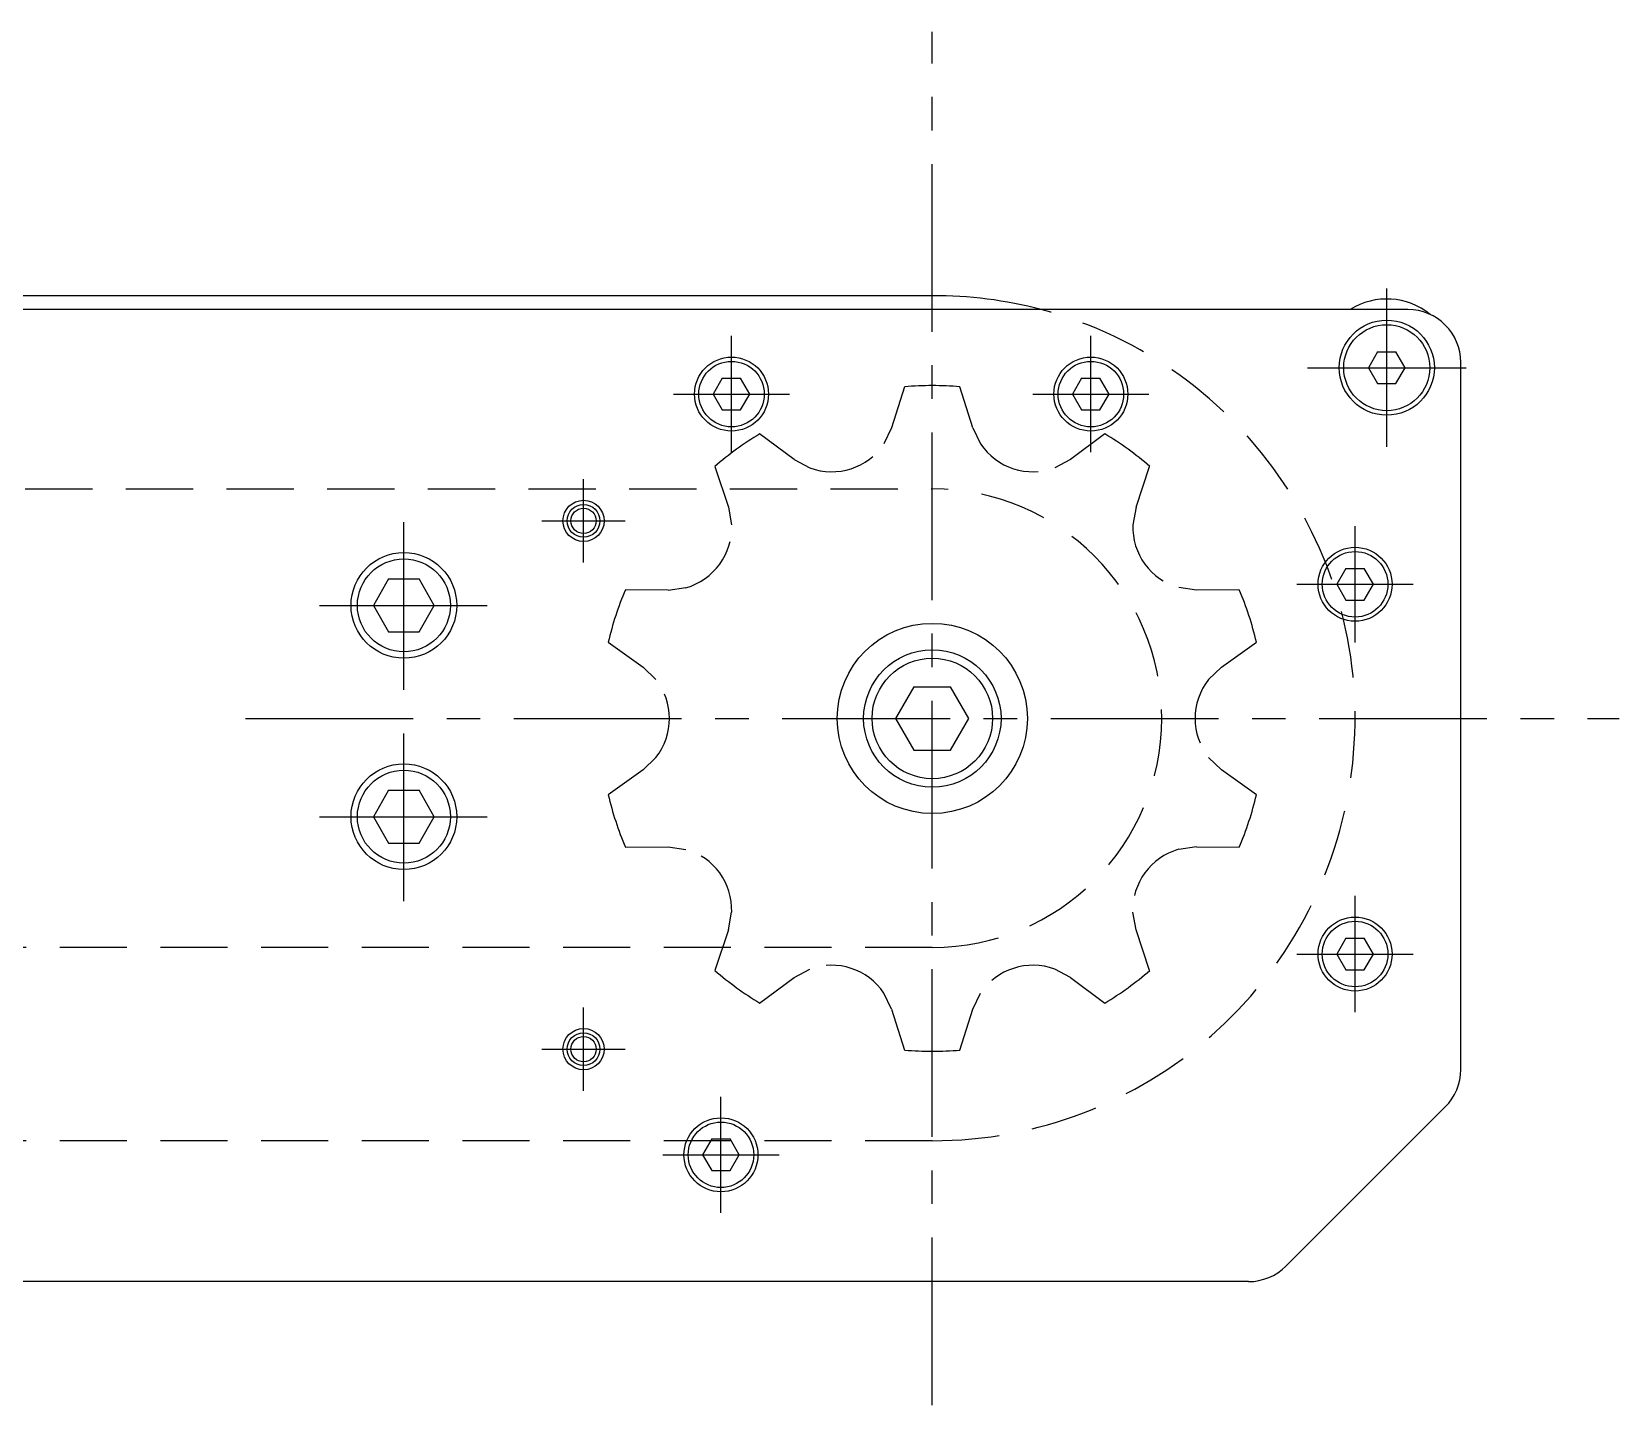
# Model space of a CAD drawing. Extents: x 0 to 4374, y -8 to 1531.
# Drawn here: x 3597.8 to 3748, y 176 to 306 of the extents above; entities that cross this region are included whole.
import ezdxf

# ---------------------------------------------------------------- set-up
doc = ezdxf.new("R2010")
doc.units = 0
doc.header["$LTSCALE"] = 0.5
doc.linetypes.add('CENTER', pattern=[50.8, 31.75, -6.35, 6.35, -6.35])
doc.linetypes.add('DASHED', pattern=[19.05, 12.7, -6.35])
for name, color, linetype in [('MSM_CENTER', 1, 'CENTER'), ('MSM_CONTINUOUS', 7, 'CONTINUOUS'), ('MSM_DASHED', 4, 'DASHED')]:
    doc.layers.add(name, color=color, linetype=linetype)

msp = doc.modelspace()

# ---------------------------------------------------------------- linework, layer by layer
at = {"layer": 'MSM_CENTER'}
for p, q in [((3683.05, 176.01), (3683.05, 306.01)), ((3726.05, 266.71), (3726.05, 281.71)), ((3664.05, 266.21), (3664.05, 277.21)), ((3698.05, 266.21), (3698.05, 277.21)), ((3718.55, 274.21), (3733.55, 274.21)), ((3658.55, 271.71), (3669.55, 271.71)), ((3692.55, 271.71), (3703.55, 271.71)), ((3650.05, 255.76), (3650.05, 263.66)), ((3633.05, 243.71), (3633.05, 259.71)), ((3646.1, 259.71), (3654, 259.71)), ((3723.05, 248.21), (3723.05, 259.21)), ((3717.55, 253.71), (3728.55, 253.71)), ((3625.05, 251.71), (3641.05, 251.71)), ((3618.05, 241.01), (3748.05, 241.01)), ((3633.05, 223.71), (3633.05, 239.71)), ((3625.05, 231.71), (3641.05, 231.71)), ((3723.05, 213.21), (3723.05, 224.21)), ((3717.55, 218.71), (3728.55, 218.71)), ((3650.05, 205.76), (3650.05, 213.66)), ((3646.1, 209.71), (3654, 209.71)), ((3663.05, 194.21), (3663.05, 205.21)), ((3657.55, 199.71), (3668.55, 199.71))]:
    msp.add_line(p, q, dxfattribs=at)
at = {"layer": 'MSM_CONTINUOUS'}
for p, q in [((3683.05, 281.01), (673.05, 281.01)), ((3728.05, 279.71), (628.05, 279.71)), ((3725.18, 275.71), (3724.31, 274.21)), ((3725.18, 275.71), (3726.91, 275.71)), ((3727.78, 274.21), (3726.91, 275.71)), ((3724.31, 274.21), (3725.18, 272.71)), ((3726.91, 272.71), (3727.78, 274.21)), ((3733.05, 207.78), (3733.05, 274.71)), ((3663.18, 273.21), (3662.31, 271.71)), ((3663.18, 273.21), (3664.91, 273.21)), ((3665.78, 271.71), (3664.91, 273.21)), ((3697.18, 273.21), (3696.31, 271.71)), ((3697.18, 273.21), (3698.91, 273.21)), ((3699.78, 271.71), (3698.91, 273.21)), ((3725.18, 272.71), (3726.91, 272.71)), ((3662.31, 271.71), (3663.18, 270.21)), ((3664.91, 270.21), (3665.78, 271.71)), ((3696.31, 271.71), (3697.18, 270.21)), ((3698.91, 270.21), (3699.78, 271.71)), ((3663.18, 270.21), (3664.91, 270.21)), ((3697.18, 270.21), (3698.91, 270.21)), ((3631.6, 254.21), (3630.16, 251.71)), ((3631.6, 254.21), (3634.49, 254.21)), ((3635.93, 251.71), (3634.49, 254.21)), ((3722.18, 255.21), (3721.31, 253.71)), ((3722.18, 255.21), (3723.91, 255.21)), ((3724.78, 253.71), (3723.91, 255.21)), ((3721.31, 253.71), (3722.18, 252.21)), ((3723.91, 252.21), (3724.78, 253.71)), ((3630.16, 251.71), (3631.6, 249.21)), ((3634.49, 249.21), (3635.93, 251.71)), ((3722.18, 252.21), (3723.91, 252.21)), ((3631.6, 249.21), (3634.49, 249.21)), ((3681.31, 244.01), (3679.58, 241.01)), ((3681.31, 244.01), (3684.78, 244.01)), ((3686.51, 241.01), (3684.78, 244.01)), ((3679.58, 241.01), (3681.31, 238.01)), ((3684.78, 238.01), (3686.51, 241.01)), ((3681.31, 238.01), (3684.78, 238.01)), ((3631.6, 234.21), (3630.16, 231.71)), ((3631.6, 234.21), (3634.49, 234.21)), ((3635.93, 231.71), (3634.49, 234.21)), ((3630.16, 231.71), (3631.6, 229.21)), ((3634.49, 229.21), (3635.93, 231.71)), ((3631.6, 229.21), (3634.49, 229.21)), ((3722.18, 220.21), (3721.31, 218.71)), ((3722.18, 220.21), (3723.91, 220.21)), ((3724.78, 218.71), (3723.91, 220.21)), ((3721.31, 218.71), (3722.18, 217.21)), ((3723.91, 217.21), (3724.78, 218.71)), ((3722.18, 217.21), (3723.91, 217.21)), ((3716.51, 189.17), (3731.58, 204.24)), ((3662.18, 201.21), (3661.31, 199.71)), ((3662.18, 201.21), (3663.91, 201.21)), ((3664.78, 199.71), (3663.91, 201.21)), ((3661.31, 199.71), (3662.18, 198.21)), ((3663.91, 198.21), (3664.78, 199.71)), ((3662.18, 198.21), (3663.91, 198.21)), ((3712.97, 187.71), (1148.05, 187.71))]:
    msp.add_line(p, q, dxfattribs=at)
for centre, radius in [((3726.05, 274.21), 4.5), ((3726.05, 274.21), 4.07), ((3664.05, 271.71), 3.5), ((3698.05, 271.71), 3.5), ((3664.05, 271.71), 3.1), ((3698.05, 271.71), 3.1), ((3650.05, 259.71), 1.95), ((3650.05, 259.71), 1.55), ((3650.05, 259.71), 1.2), ((3723.05, 253.71), 3.5), ((3633.05, 251.71), 5), ((3633.05, 251.71), 4.4), ((3723.05, 253.71), 3.1), ((3683.05, 241.01), 9), ((3683.05, 241.01), 6.5), ((3683.05, 241.01), 5.7), ((3633.05, 231.71), 5), ((3633.05, 231.71), 4.4), ((3723.05, 218.71), 3.5), ((3723.05, 218.71), 3.1), ((3650.05, 209.71), 1.95), ((3650.05, 209.71), 1.55), ((3650.05, 209.71), 1.2), ((3663.05, 199.71), 3.5), ((3663.05, 199.71), 3.1)]:
    msp.add_circle(centre, radius, dxfattribs=at)
for centre, radius, start, end in [((3683.38, 242.31), 38.7, 75.0699, 90.5002), ((3726.05, 274.21), 6.5, 50.6923, 122.2042), ((3728.05, 274.71), 5, 0, 90), ((3728.05, 207.78), 5, 315, 0), ((3712.97, 192.71), 5, 270, 315)]:
    msp.add_arc(centre, radius, start, end, dxfattribs=at)
at = {"layer": 'MSM_DASHED'}
for p, q in [((3680.43, 272.4), (3679.2, 268.52)), ((3686.89, 268.52), (3685.66, 272.4)), ((3669.98, 265.53), (3666.71, 267.94)), ((3679.2, 268.52), (3678.47, 267.01)), ((3686.89, 268.52), (3687.62, 267.01)), ((3699.38, 267.94), (3696.11, 265.53)), ((3662.48, 264.86), (3663.76, 261.01)), ((3669.98, 265.53), (3671.46, 264.73)), ((3696.11, 265.53), (3694.63, 264.73)), ((3702.33, 261.01), (3703.61, 264.86)), ((673.05, 262.71), (3683.05, 262.73)), ((3663.76, 261.01), (3664.06, 259.35)), ((3702.33, 261.01), (3702.03, 259.35)), ((3658.07, 253.16), (3654, 253.19)), ((3658.07, 253.16), (3659.73, 253.39)), ((3708.03, 253.16), (3706.36, 253.39)), ((3712.09, 253.19), (3708.03, 253.16)), ((3652.38, 248.22), (3655.69, 245.85)), ((3710.4, 245.85), (3713.71, 248.22)), ((3655.69, 245.85), (3656.9, 244.69)), ((3710.4, 245.85), (3709.19, 244.69)), ((3655.69, 236.16), (3652.38, 233.79)), ((3655.69, 236.16), (3656.9, 237.32)), ((3710.4, 236.16), (3709.19, 237.32)), ((3713.71, 233.79), (3710.4, 236.16)), ((3654, 228.82), (3658.07, 228.85)), ((3658.07, 228.85), (3659.73, 228.62)), ((3708.03, 228.85), (3706.36, 228.62)), ((3708.03, 228.85), (3712.09, 228.82)), ((3663.76, 221.01), (3664.06, 222.66)), ((3702.33, 221.01), (3702.03, 222.66)), ((3663.76, 221.01), (3662.48, 217.15)), ((3703.61, 217.15), (3702.33, 221.01)), ((3683.05, 219.33), (1076.13, 219.33)), ((3666.71, 214.07), (3669.98, 216.49)), ((3669.98, 216.49), (3671.46, 217.28)), ((3696.11, 216.49), (3694.63, 217.28)), ((3696.11, 216.49), (3699.38, 214.07)), ((3679.2, 213.49), (3678.47, 215)), ((3686.89, 213.49), (3687.62, 215)), ((3679.2, 213.49), (3680.43, 209.61)), ((3685.66, 209.61), (3686.89, 213.49)), ((3683.05, 201.03), (1076.13, 201.03))]:
    msp.add_line(p, q, dxfattribs=at)
for centre, radius, start, end in [((3683.04, 241.05), 40.01, 270.0101, 75.0598), ((3683.05, 241.01), 31.5, 85.2381, 94.7619), ((3683.05, 241.01), 31.5, 121.2381, 130.7619), ((3683.05, 241.01), 31.5, 49.2381, 58.7619), ((3673.52, 270.32), 5.96, 249.7979, 326.2021), ((3692.57, 270.32), 5.96, 213.7979, 290.2021), ((3683.05, 241.03), 21.7, 270, 90), ((3658.11, 259.12), 5.96, 285.7979, 2.2021), ((3707.98, 259.12), 5.96, 177.7979, 254.2021), ((3683.05, 241.01), 31.5, 157.2381, 166.7619), ((3683.05, 241.01), 31.5, 13.2381, 22.7619), ((3652.22, 241.01), 5.96, 321.7979, 38.2021), ((3713.87, 241.01), 5.96, 141.7979, 218.2021), ((3683.05, 241.01), 31.5, 193.2381, 202.7619), ((3683.05, 241.01), 31.5, 337.2381, 346.7619), ((3658.11, 222.89), 5.96, 357.7979, 74.2021), ((3707.98, 222.89), 5.96, 105.7979, 182.2021), ((3683.05, 241.01), 31.5, 229.2381, 238.7619), ((3673.52, 211.69), 5.96, 33.7979, 110.2021), ((3692.57, 211.69), 5.96, 69.7979, 146.2021), ((3683.05, 241.01), 31.5, 301.2381, 310.7619), ((3683.05, 241.01), 31.5, 265.2381, 274.7619)]:
    msp.add_arc(centre, radius, start, end, dxfattribs=at)

doc.saveas('drawing.dxf')
